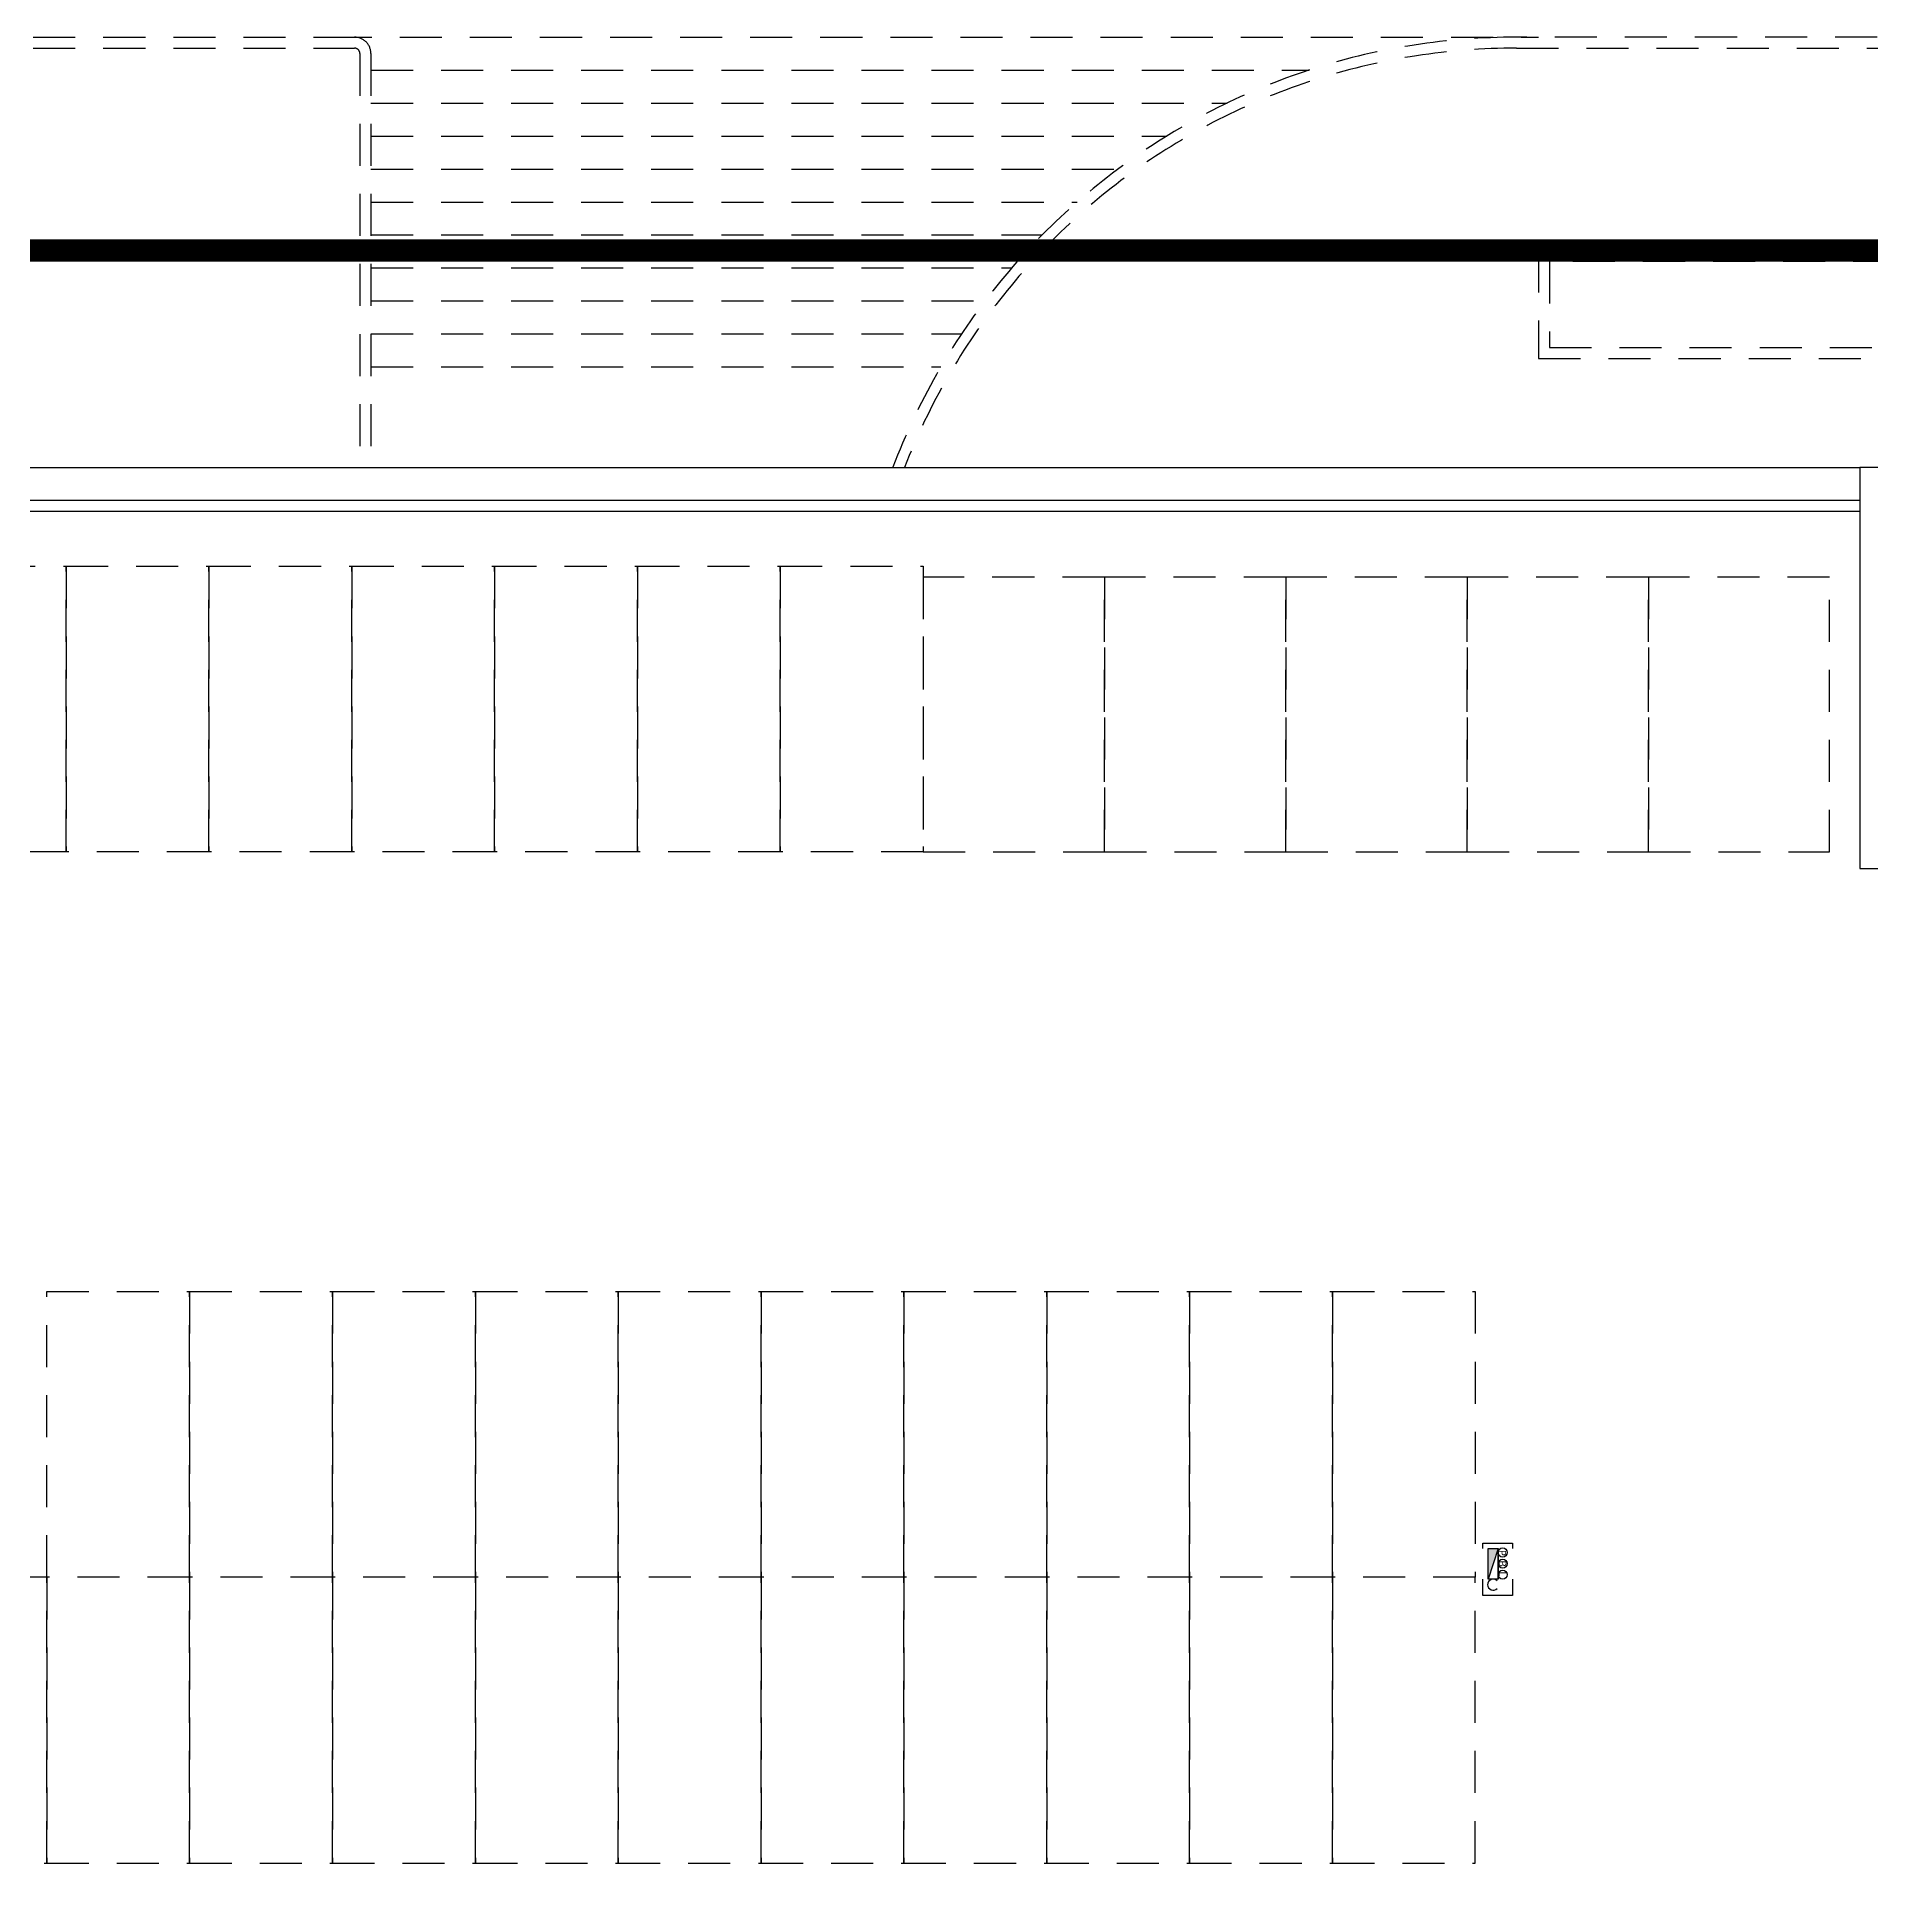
# Model space of a CAD drawing. Header units: millimetres. Extents: x 3775 to 244986, y 1861 to 55808.
# Drawn here: x 78665 to 79537, y 24955 to 25838 of the extents above; entities that cross this region are included whole.
import ezdxf
from ezdxf.enums import TextEntityAlignment as Align

# ---------------------------------------------------------------- set-up
doc = ezdxf.new("R2010")
doc.units = ezdxf.units.MM
doc.header["$LTSCALE"] = 100
doc.header["$MEASUREMENT"] = 0
doc.linetypes.add('-HID', pattern=[2.5, 1.5, -1])
doc.linetypes.add('HIDDEN', pattern=[2, 1, -1])
doc.layers.get('0').update_dxf_attribs({"linetype": 'CONTINUOUS'})
for name, color, linetype in [('ELE2', 3, 'CONTINUOUS'), ('ELE9', 9, 'CONTINUOUS'), ('IHC', 3, 'CONTINUOUS'), ('LAND-3', 9, 'CONTINUOUS'), ('TEXT(AXIS)', 2, 'CONTINUOUS'), ('트렌치', 9, 'CONTINUOUS')]:
    doc.layers.add(name, color=color, linetype=linetype)
doc.styles.add('MAP_맑은고딕', font='malgun_0.ttf')

# ---------------------------------------------------------------- blocks, each defined once
blk = doc.blocks.new('소화전(H)')
at = {"layer": 'IHC'}
h = blk.add_hatch(color=3, dxfattribs=at)
h.dxf.hatch_style = 1
h.paths.add_polyline_path([(-2.78, 0), (2.78, -1.8), (2.78, 0)])
at = {"linetype": 'HIDDEN', "ltscale": 0.2}
for points in [[(-2.78, -4.44), (-5.75, -4.44), (-5.75, 1), (-2.78, 1)], [(2.78, 1), (3.78, 1), (3.78, -4.44), (2.78, -4.44)]]:
    blk.add_lwpolyline(points, dxfattribs=at)
at = {"layer": 'IHC', "color": 3}
for p, q in [((2.78, -1.8), (-2.78, 0)), ((-2.78, -1.8), (2.78, -1.8))]:
    blk.add_line(p, q, dxfattribs=at)
blk.add_lwpolyline([(2.78, -1.8), (-2.78, -1.8), (-2.78, 0), (2.78, 0)], close=True, dxfattribs=at)
for centre in [(-1.95, -2.63), (0.05, -2.63), (2.08, -2.63)]:
    blk.add_circle(centre, 0.83, dxfattribs=at)
blk.add_arc((-3.78, -0.9), 1, 313.176, 226.824, dxfattribs=at)
at = {"layer": 'IHC', "color": 2, "style": 'MAP_맑은고딕'}
for s, p in [('L', (-1.84, -2.62)), ('B', (0.06, -2.62)), ('P', (2, -2.58))]:
    blk.add_text(s, height=1.38, rotation=180, dxfattribs=at).set_placement(p, align=Align.MIDDLE_CENTER)
blk = doc.blocks.new('A$C5041cb64')
at = {"xscale": 100.0000000000001, "yscale": 100.0000000000001, "zscale": 100.0000000000001, "rotation": 90}
blk.add_blockref('소화전(H)', (-325923, 153066), dxfattribs=at)
blk = doc.blocks.new('KEY PLAN_계단실G')
at = {"layer": 'ELE2', "color": 253, "ltscale": 0.1}
for points in [[(-3625.02, -89.18), (-3625.02, -77.42), (-481.18, -77.42)], [(-3625.02, -89.18), (-481.18, -89.18)]]:
    blk.add_lwpolyline(points, dxfattribs=at)
at = {"layer": 'ELE9', "color": 253, "linetype": '-HID', "ltscale": 0.1}
for points in [[(-1027.04, 75.99), (-595.84, 76.03)], [(-1012.34, 64.26), (-677.65, 64.26)], [(-1012.34, 52.5), (-706.92, 52.5)], [(-1012.34, 40.74), (-728.45, 40.74)], [(-1012.34, 28.98), (-745.8, 28.98)], [(-1012.34, 17.22), (-760.37, 17.22)], [(-1012.34, 5.46), (-772.87, 5.46)], [(-1012.34, -6.3), (-783.75, -6.3)], [(-1012.34, -18.06), (-793.28, -18.06)], [(-1012.34, -29.82), (-801.65, -29.82)], [(-1012.34, -41.6), (-809.01, -41.59)]]:
    blk.add_lwpolyline(points, dxfattribs=at)
for points in [[(-1172.08, -112.7), (-1121.12, -112.7), (-1121.12, -214.62), (-1172.08, -214.62)], [(-1121.12, -112.7), (-1070.16, -112.7), (-1070.16, -214.62), (-1121.12, -214.62)], [(-1070.16, -112.7), (-1019.2, -112.7), (-1019.2, -214.62), (-1070.16, -214.62)], [(-1019.2, -112.7), (-968.24, -112.7), (-968.24, -214.62), (-1019.2, -214.62)], [(-968.24, -112.7), (-917.28, -112.7), (-917.28, -214.62), (-968.24, -214.62)], [(-917.28, -112.7), (-866.32, -112.7), (-866.32, -214.62), (-917.28, -214.62)], [(-866.32, -112.7), (-815.36, -112.7), (-815.36, -214.62), (-866.32, -214.62)], [(-815.36, -214.62), (-750.68, -214.62), (-750.68, -116.62), (-815.36, -116.62)], [(-750.68, -214.62), (-686, -214.62), (-686, -116.62), (-750.68, -116.62)], [(-686, -214.62), (-621.32, -214.62), (-621.32, -116.62), (-686, -116.62)], [(-621.32, -214.62), (-556.64, -214.62), (-556.64, -116.62), (-621.32, -116.62)], [(-556.64, -214.62), (-491.96, -214.62), (-491.96, -116.62), (-556.64, -116.62)], [(-1127.98, -371.42), (-1077.02, -371.42), (-1077.02, -473.34), (-1127.98, -473.34)], [(-1077.02, -371.42), (-1026.06, -371.42), (-1026.06, -473.34), (-1077.02, -473.34)], [(-1026.06, -371.42), (-975.1, -371.42), (-975.1, -473.34), (-1026.06, -473.34)], [(-975.1, -371.42), (-924.14, -371.42), (-924.14, -473.34), (-975.1, -473.34)], [(-924.14, -371.42), (-873.18, -371.42), (-873.18, -473.34), (-924.14, -473.34)], [(-873.18, -371.42), (-822.22, -371.42), (-822.22, -473.34), (-873.18, -473.34)], [(-822.22, -371.42), (-771.26, -371.42), (-771.26, -473.34), (-822.22, -473.34)], [(-771.26, -371.42), (-720.3, -371.42), (-720.3, -473.34), (-771.26, -473.34)], [(-720.3, -371.42), (-669.34, -371.42), (-669.34, -473.34), (-720.3, -473.34)], [(-669.34, -371.42), (-618.38, -371.42), (-618.38, -473.34), (-669.34, -473.34)], [(-1178.94, -575.26), (-1127.98, -575.26), (-1127.98, -473.34), (-1178.94, -473.34)], [(-1127.98, -575.26), (-1077.02, -575.26), (-1077.02, -473.34), (-1127.98, -473.34)], [(-1077.02, -575.26), (-1026.06, -575.26), (-1026.06, -473.34), (-1077.02, -473.34)], [(-1026.06, -575.26), (-975.1, -575.26), (-975.1, -473.34), (-1026.06, -473.34)], [(-975.1, -575.26), (-924.14, -575.26), (-924.14, -473.34), (-975.1, -473.34)], [(-924.14, -575.26), (-873.18, -575.26), (-873.18, -473.34), (-924.14, -473.34)], [(-873.18, -575.26), (-822.22, -575.26), (-822.22, -473.34), (-873.18, -473.34)], [(-822.22, -575.26), (-771.26, -575.26), (-771.26, -473.34), (-822.22, -473.34)], [(-771.26, -575.26), (-720.3, -575.26), (-720.3, -473.34), (-771.26, -473.34)], [(-720.3, -575.26), (-669.34, -575.26), (-669.34, -473.34), (-720.3, -473.34)], [(-669.34, -575.26), (-618.38, -575.26), (-618.38, -473.34), (-669.34, -473.34)]]:
    blk.add_lwpolyline(points, close=True, dxfattribs=at)
at = {"layer": 'LAND-3', "color": 253, "linetype": '-HID', "ltscale": 0.1}
for points in [[(-1232.83, 76.02), (-1018.22, 76.02, -0.414215), (-1012.34, 70.14), (-1012.34, -77.42)], [(0, 76.01), (-603.7, 76.01, 0.31169), (-826.14, -77.38), (-826.14, -77.42)], [(-1232.83, 72.1), (-1018.22, 72.1, -0.414215), (-1016.26, 70.14), (-1016.26, -77.42)], [(-821.96, -77.42, -0.309983), (-603.7, 72.09), (0, 72.09)]]:
    blk.add_lwpolyline(points, format="xyb", dxfattribs=at)
at = {"layer": 'LAND-3', "color": 1, "ltscale": 0.1, "const_width": 8}
blk.add_lwpolyline([(-4087.27, -2401.89), (-0.28, -2401.89), (0, 0), (-2016.7, -0.2)], dxfattribs=at)
at = {"layer": 'LAND-3', "color": 253, "linetype": '-HID', "ltscale": 0.1}
for points in [[(-595.84, -38.58), (-164.64, -38.58), (-164.64, -0.02), (-595.84, -0.02)], [(-591.92, -34.66), (-168.56, -34.66), (-168.56, -3.94), (-591.92, -3.94)]]:
    blk.add_lwpolyline(points, close=True, dxfattribs=at)
at = {"layer": '트렌치', "color": 253, "ltscale": 0.1}
blk.add_lwpolyline([(-3625.02, -93.1), (-481.18, -93.1)], dxfattribs=at)
at = {"color": 253, "linetype": '-HID', "ltscale": 0.1, "xscale": 0.01959999999999999, "yscale": 0.01959999999999999, "zscale": 0.01959999999999999}
blk.add_blockref('A$C5041cb64', (5774.31, -3468.65), dxfattribs=at)
at = {"color": 253}
blk.add_wipeout([(-373.38, -220.5), (-373.38, -294.98), (-83.3, -294.98), (-83.3, -173.46), (-153.86, -173.46), (-153.86, -77.42), (-481.18, -77.42), (-481.18, -220.5)], dxfattribs=at)
at = {"layer": 'TEXT(AXIS)', "color": 253, "ltscale": 0.1}
blk.add_lwpolyline([(-373.38, -220.5), (-373.38, -294.98), (-83.3, -294.98), (-83.3, -173.46), (-153.86, -173.46), (-153.86, -77.42), (-481.18, -77.42), (-481.18, -220.5), (-373.38, -220.5)], dxfattribs=at)

msp = doc.modelspace()

# ---------------------------------------------------------------- block references
at = {"xscale": 1.333333333333333, "yscale": 1.333333333333333, "zscale": 1.333333333333333}
msp.add_blockref('KEY PLAN_계단실G', (80173.84, 25736.86), dxfattribs=at)

doc.saveas('drawing.dxf')
